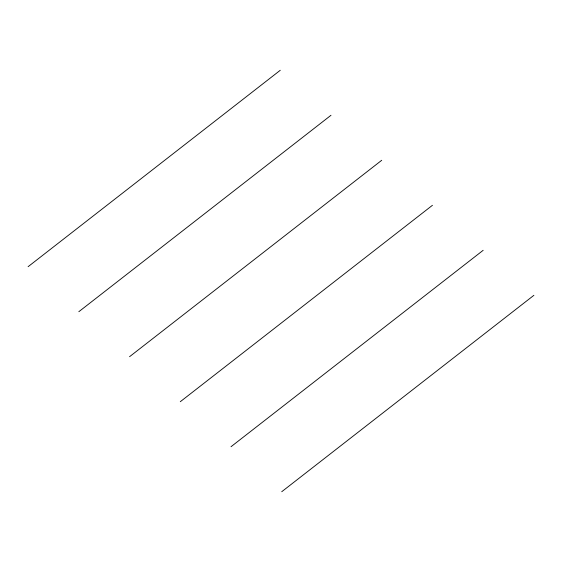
<?xml version="1.0" encoding="UTF-8"?>
<svg xmlns="http://www.w3.org/2000/svg" width="562" height="562" viewBox="0 0 562 562"><rect width="100%" height="100%" fill="white"/><g stroke="black" fill="none" stroke-linecap="round" stroke-linejoin="round"><path stroke-width="0.84" d="M28.1 266.69L280.269 70.278M78.828 311.699L330.99 115.28M129.555 356.701L381.717 160.289M180.283 401.711L432.445 205.299M231.01 446.72L483.172 250.301M281.731 491.722L533.9 295.31"/></g></svg>
